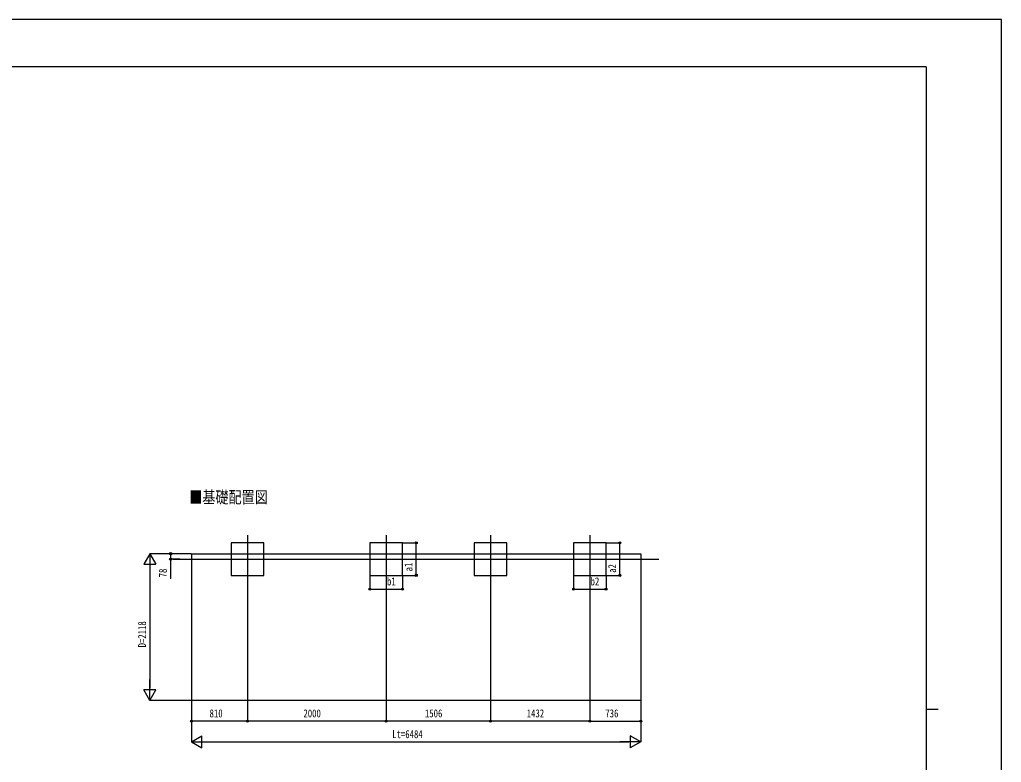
# Model space of a CAD drawing. Units: millimetres, scale not verified. Extents: x -14718 to 14718, y -10395 to 10395.
# Drawn here: x 551 to 14718, y -330 to 10395 of the extents above; entities that cross this region are included whole.
import ezdxf
from ezdxf.enums import TextEntityAlignment as Align

# ---------------------------------------------------------------- set-up
doc = ezdxf.new("R2010")
doc.units = ezdxf.units.MM
doc.header["$LTSCALE"] = 40
for name, color, linetype in [('0-2_USER1', 3, 'Continuous'), ('0-3_YKK_12', 2, 'Continuous'), ('0-5_YKK_A1', 4, 'Continuous'), ('0-6_YKK_D', 6, 'Continuous'), ('0-7_YKK_ZWAK', 7, 'Continuous')]:
    doc.layers.add(name, color=color, linetype=linetype)
doc.styles.add('ＭＳ ゴシック', font='')
doc.styles.get('ＭＳ ゴシック').set_extended_font_data('MS Gothic')

msp = doc.modelspace()

# ---------------------------------------------------------------- linework, layer by layer
at = {"layer": '0-3_YKK_12'}
for p, q in [((3839.77, 2949.97), (3839.77, 424.74)), ((5839.77, 2949.97), (5839.77, 424.74)), ((7345.77, 2949.97), (7345.77, 424.74)), ((8777.77, 2949.97), (8777.77, 424.74)), ((2769.01, 2606.1), (9774.53, 2606.1))]:
    msp.add_line(p, q, dxfattribs=at)
at = {"layer": '0-5_YKK_A1'}
for p, q in [((3029.77, 2683.9), (9513.77, 2683.9)), ((3029.77, 2683.9), (3029.77, 565.9)), ((9513.77, 2683.9), (9513.77, 565.9)), ((9513.77, 565.9), (3029.77, 565.9))]:
    msp.add_line(p, q, dxfattribs=at)
for points in [[(3604.77, 2371.1), (4074.77, 2371.1), (4074.77, 2841.1), (3604.77, 2841.1)], [(5604.77, 2371.1), (6074.77, 2371.1), (6074.77, 2841.1), (5604.77, 2841.1)], [(7110.77, 2371.1), (7580.77, 2371.1), (7580.77, 2841.1), (7110.77, 2841.1)], [(8542.77, 2371.1), (9012.77, 2371.1), (9012.77, 2841.1), (8542.77, 2841.1)]]:
    msp.add_lwpolyline(points, close=True, dxfattribs=at)
at = {"layer": '0-6_YKK_D'}
for p, q in [((6075.77, 2841.1), (6275.77, 2841.1)), ((6274.77, 2371.1), (6274.77, 2841.1)), ((9013.77, 2841.1), (9213.77, 2841.1)), ((9212.77, 2371.1), (9212.77, 2841.1)), ((2429.77, 2683.9), (2342.27, 2532.34)), ((3028.77, 2683.9), (2428.77, 2683.9)), ((2429.77, 2683.9), (2517.27, 2532.34)), ((2429.77, 2683.9), (2429.77, 2380.79)), ((3028.77, 2683.9), (2728.77, 2683.9)), ((2861.5, 2606.1), (2728.77, 2606.1)), ((2342.27, 2532.34), (2517.27, 2532.34)), ((2429.77, 2508.9), (2429.77, 740.9)), ((5604.77, 2370.1), (5604.77, 2170.1)), ((6074.77, 2370.1), (6074.77, 2170.1)), ((6075.77, 2371.1), (6275.77, 2371.1)), ((8542.77, 2370.1), (8542.77, 2170.1)), ((9012.77, 2370.1), (9012.77, 2170.1)), ((9013.77, 2371.1), (9213.77, 2371.1)), ((5604.77, 2171.1), (6074.77, 2171.1)), ((8542.77, 2171.1), (9012.77, 2171.1)), ((2429.77, 565.9), (2429.77, 869.01)), ((2429.77, 565.9), (2342.27, 717.45)), ((2517.27, 717.45), (2342.27, 717.45)), ((2429.77, 565.9), (2517.27, 717.45)), ((3028.77, 565.9), (2428.77, 565.9)), ((3029.77, 564.9), (3029.77, -35.1)), ((3029.77, 564.9), (3029.77, 264.9)), ((9513.77, 564.9), (9513.77, 264.9)), ((9513.77, 564.9), (9513.77, -35.1)), ((3839.77, 423.74), (3839.77, 264.9)), ((3839.77, 423.74), (3839.77, 264.9)), ((5839.77, 423.74), (5839.77, 264.9)), ((5839.77, 423.74), (5839.77, 264.9)), ((7345.77, 423.74), (7345.77, 264.9)), ((7345.77, 423.74), (7345.77, 264.9)), ((8777.77, 423.74), (8777.77, 264.9)), ((8777.77, 423.74), (8777.77, 264.9)), ((3839.77, 265.9), (3029.77, 265.9)), ((5839.77, 265.9), (3839.77, 265.9)), ((7345.77, 265.9), (5839.77, 265.9)), ((8777.77, 265.9), (7345.77, 265.9)), ((8777.77, 265.9), (9513.77, 265.9)), ((3029.77, -34.1), (3181.32, 53.4)), ((3181.32, -121.6), (3181.32, 53.4)), ((9513.77, -34.1), (9362.22, 53.4)), ((9362.22, 53.4), (9362.22, -121.6)), ((3029.77, -34.1), (3181.32, -121.6)), ((3029.77, -34.1), (3332.88, -34.1)), ((3204.77, -34.1), (9338.77, -34.1)), ((9513.77, -34.1), (9210.66, -34.1)), ((9513.77, -34.1), (9362.22, -121.6))]:
    msp.add_line(p, q, dxfattribs=at)
msp.add_lwpolyline([(2729.77, 2683.9), (2729.77, 2606.1), (2729.77, 2321.8)], dxfattribs=at)
for centre in [(6274.77, 2841.1), (9212.77, 2841.1), (2729.77, 2683.9), (2729.77, 2606.1), (6274.77, 2371.1), (9212.77, 2371.1), (5604.77, 2171.1), (6074.77, 2171.1), (8542.77, 2171.1), (9012.77, 2171.1), (3029.77, 265.9), (3839.77, 265.9), (3839.77, 265.9), (5839.77, 265.9), (5839.77, 265.9), (7345.77, 265.9), (7345.77, 265.9), (8777.77, 265.9), (8777.77, 265.9), (9513.77, 265.9)]:
    msp.add_circle(centre, 14.88, dxfattribs=at)
at = {"layer": '0-7_YKK_ZWAK'}
for p, q in [((13632.57, 9712.5), (-13667.43, 9712.5)), ((13632.57, 9712.5), (13632.57, -8837.5)), ((13632.57, 437.5), (13807.57, 437.5))]:
    msp.add_line(p, q, dxfattribs=at)
msp.add_lwpolyline([(-14717.5, -10395), (14717.5, -10395), (14717.5, 10395), (-14717.5, 10395)], close=True, dxfattribs=at)

# ---------------------------------------------------------------- texts
at = {"layer": '0-2_USER1', "style": 'ＭＳ ゴシック', "width": 0.8}
msp.add_text('■基礎配置図', height=173.2, dxfattribs=at).set_placement((2998.29, 3360.7), align=Align.BOTTOM_LEFT)
at = {"layer": '0-6_YKK_D', "style": 'ＭＳ ゴシック', "width": 0.8}
for s, p in [('78', (2709.77, 2341.8)), ('a1', (6254.77, 2427.82)), ('a2', (9192.77, 2407.82)), ('D=2118', (2409.77, 1330.9))]:
    msp.add_text(s, height=115.5, rotation=90, dxfattribs=at).set_placement(p, align=Align.BOTTOM_LEFT)
for s, p in [('b1', (5851.73, 2191.1)), ('b2', (8789.73, 2191.1)), ('810', (3291.97, 285.9)), ('2000', (4646.57, 285.9)), ('1506', (6399.57, 285.9)), ('1432', (7868.57, 285.9)), ('736', (9002.97, 285.9)), ('Lt=6484', (5927.37, -14.1))]:
    msp.add_text(s, height=115.5, dxfattribs=at).set_placement(p, align=Align.BOTTOM_LEFT)

doc.saveas('drawing.dxf')
